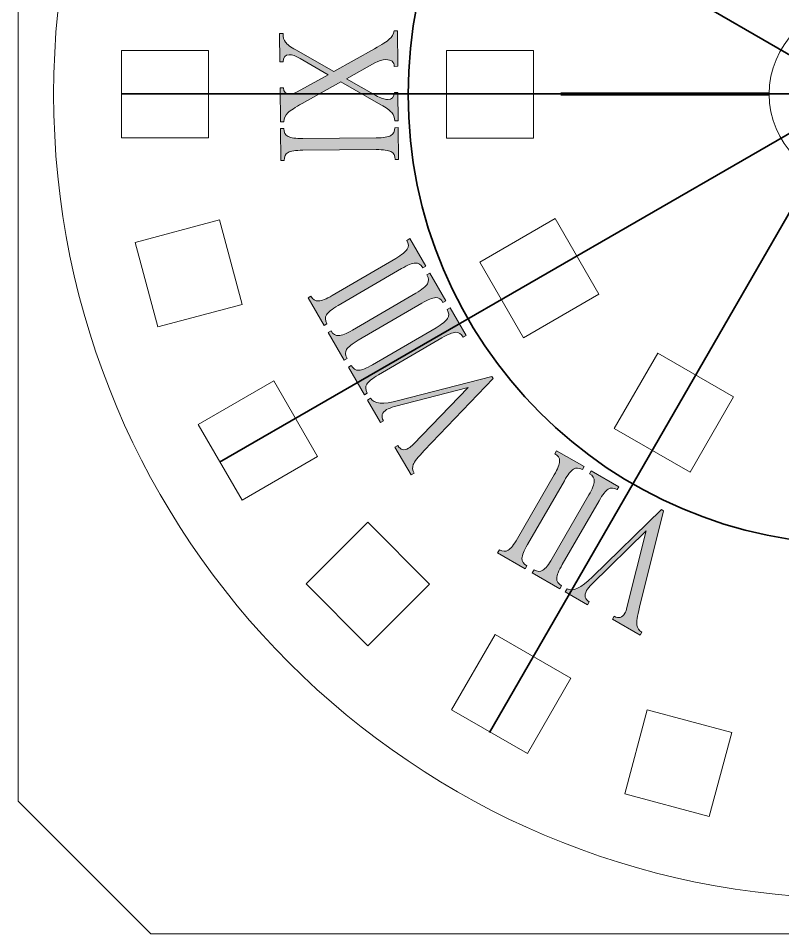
# Model space of a CAD drawing. Header units: inches. Extents: x 57.6 to 152.6, y 101 to 196.
# Drawn here: x 57.6 to 100.9, y 101 to 152.8 of the extents above; entities that cross this region are included whole.
import ezdxf

# ---------------------------------------------------------------- set-up
doc = ezdxf.new("R2010")
doc.units = ezdxf.units.IN
doc.header["$MEASUREMENT"] = 0

# ---------------------------------------------------------------- blocks, each defined once
blk = doc.blocks.new('block 3')
at = {"color": 7, "lineweight": 18, "true_color": 0xffffff}
blk.add_lwpolyline([(57.628, 188.519), (57.628, 108.519)], dxfattribs=at)
blk = doc.blocks.new('block 4')
at = {"color": 7, "lineweight": 18, "true_color": 0xffffff}
blk.add_lwpolyline([(57.628, 108.519), (65.128, 101.02)], dxfattribs=at)
blk = doc.blocks.new('block 5')
at = {"color": 7, "lineweight": 18, "true_color": 0xffffff}
blk.add_lwpolyline([(65.128, 101.02), (145.128, 101.02)], dxfattribs=at)
blk = doc.blocks.new('block 68')
at = {"color": 18, "lineweight": 18, "true_color": 0x000000}
blk.add_lwpolyline([(96.737, 107.643), (98.013, 112.406)], dxfattribs=at)
blk = doc.blocks.new('block 69')
at = {"color": 18, "lineweight": 18, "true_color": 0x000000}
blk.add_lwpolyline([(96.737, 107.643), (91.956, 108.924)], dxfattribs=at)
blk = doc.blocks.new('block 70')
at = {"color": 18, "lineweight": 18, "true_color": 0x000000}
blk.add_lwpolyline([(91.956, 108.924), (93.232, 113.687)], dxfattribs=at)
blk = doc.blocks.new('block 71')
at = {"color": 18, "lineweight": 18, "true_color": 0x000000}
blk.add_lwpolyline([(98.013, 112.406), (93.232, 113.687)], dxfattribs=at)
blk = doc.blocks.new('block 72')
at = {"color": 18, "lineweight": 18, "true_color": 0x000000}
blk.add_lwpolyline([(86.443, 111.207), (88.909, 115.478)], dxfattribs=at)
blk = doc.blocks.new('block 73')
at = {"color": 18, "lineweight": 18, "true_color": 0x000000}
blk.add_lwpolyline([(86.443, 111.207), (82.157, 113.682)], dxfattribs=at)
blk = doc.blocks.new('block 74')
at = {"color": 18, "lineweight": 18, "true_color": 0x000000}
blk.add_lwpolyline([(82.157, 113.682), (84.622, 117.952)], dxfattribs=at)
blk = doc.blocks.new('block 75')
at = {"color": 18, "lineweight": 18, "true_color": 0x000000}
blk.add_lwpolyline([(88.909, 115.478), (84.622, 117.952)], dxfattribs=at)
blk = doc.blocks.new('block 76')
at = {"color": 18, "lineweight": 18, "true_color": 0x000000}
blk.add_lwpolyline([(77.423, 117.314), (80.91, 120.801)], dxfattribs=at)
blk = doc.blocks.new('block 77')
at = {"color": 18, "lineweight": 18, "true_color": 0x000000}
blk.add_lwpolyline([(77.423, 117.314), (73.923, 120.815)], dxfattribs=at)
blk = doc.blocks.new('block 78')
at = {"color": 18, "lineweight": 18, "true_color": 0x000000}
blk.add_lwpolyline([(73.923, 120.815), (77.409, 124.301)], dxfattribs=at)
blk = doc.blocks.new('block 79')
at = {"color": 18, "lineweight": 18, "true_color": 0x000000}
blk.add_lwpolyline([(80.91, 120.801), (77.409, 124.301)], dxfattribs=at)
blk = doc.blocks.new('block 80')
at = {"color": 18, "lineweight": 18, "true_color": 0x000000}
blk.add_lwpolyline([(70.291, 125.548), (74.561, 128.014)], dxfattribs=at)
blk = doc.blocks.new('block 81')
at = {"color": 18, "lineweight": 18, "true_color": 0x000000}
blk.add_lwpolyline([(70.291, 125.548), (67.816, 129.835)], dxfattribs=at)
blk = doc.blocks.new('block 82')
at = {"color": 18, "lineweight": 18, "true_color": 0x000000}
blk.add_lwpolyline([(67.816, 129.835), (72.086, 132.301)], dxfattribs=at)
blk = doc.blocks.new('block 83')
at = {"color": 18, "lineweight": 18, "true_color": 0x000000}
blk.add_lwpolyline([(74.561, 128.014), (72.086, 132.301)], dxfattribs=at)
blk = doc.blocks.new('block 84')
at = {"color": 18, "lineweight": 18, "true_color": 0x000000}
blk.add_lwpolyline([(65.532, 135.347), (70.295, 136.624)], dxfattribs=at)
blk = doc.blocks.new('block 85')
at = {"color": 18, "lineweight": 18, "true_color": 0x000000}
blk.add_lwpolyline([(65.532, 135.347), (64.251, 140.129)], dxfattribs=at)
blk = doc.blocks.new('block 86')
at = {"color": 18, "lineweight": 18, "true_color": 0x000000}
blk.add_lwpolyline([(64.251, 140.129), (69.014, 141.405)], dxfattribs=at)
blk = doc.blocks.new('block 87')
at = {"color": 18, "lineweight": 18, "true_color": 0x000000}
blk.add_lwpolyline([(70.295, 136.624), (69.014, 141.405)], dxfattribs=at)
blk = doc.blocks.new('block 88')
at = {"color": 18, "lineweight": 18, "true_color": 0x000000}
blk.add_lwpolyline([(63.472, 146.044), (68.403, 146.044)], dxfattribs=at)
blk = doc.blocks.new('block 89')
at = {"color": 18, "lineweight": 18, "true_color": 0x000000}
blk.add_lwpolyline([(63.472, 146.044), (63.472, 150.994)], dxfattribs=at)
blk = doc.blocks.new('block 90')
at = {"color": 18, "lineweight": 18, "true_color": 0x000000}
blk.add_lwpolyline([(63.472, 150.994), (68.403, 150.994)], dxfattribs=at)
blk = doc.blocks.new('block 91')
at = {"color": 18, "lineweight": 18, "true_color": 0x000000}
blk.add_lwpolyline([(68.403, 146.044), (68.403, 150.994)], dxfattribs=at)
blk = doc.blocks.new('block 137')
at = {"color": 18, "lineweight": 18, "true_color": 0x000000}
blk.add_lwpolyline([(91.365, 129.601), (93.83, 133.871)], dxfattribs=at)
blk = doc.blocks.new('block 138')
at = {"color": 18, "lineweight": 18, "true_color": 0x000000}
blk.add_lwpolyline([(98.117, 131.396), (93.83, 133.871)], dxfattribs=at)
blk = doc.blocks.new('block 139')
at = {"color": 18, "lineweight": 18, "true_color": 0x000000}
blk.add_lwpolyline([(95.652, 127.126), (98.117, 131.396)], dxfattribs=at)
blk = doc.blocks.new('block 140')
at = {"color": 18, "lineweight": 18, "true_color": 0x000000}
blk.add_lwpolyline([(95.652, 127.126), (91.365, 129.601)], dxfattribs=at)
blk = doc.blocks.new('block 141')
at = {"color": 18, "lineweight": 18, "true_color": 0x000000}
blk.add_lwpolyline([(83.75, 139.017), (88.02, 141.482)], dxfattribs=at)
blk = doc.blocks.new('block 142')
at = {"color": 18, "lineweight": 18, "true_color": 0x000000}
blk.add_lwpolyline([(90.495, 137.195), (88.02, 141.482)], dxfattribs=at)
blk = doc.blocks.new('block 143')
at = {"color": 18, "lineweight": 18, "true_color": 0x000000}
blk.add_lwpolyline([(86.225, 134.73), (90.495, 137.195)], dxfattribs=at)
blk = doc.blocks.new('block 144')
at = {"color": 18, "lineweight": 18, "true_color": 0x000000}
blk.add_lwpolyline([(86.225, 134.73), (83.75, 139.017)], dxfattribs=at)
blk = doc.blocks.new('block 145')
at = {"color": 18, "lineweight": 18, "true_color": 0x000000}
blk.add_lwpolyline([(81.863, 150.979), (86.793, 150.979)], dxfattribs=at)
blk = doc.blocks.new('block 146')
at = {"color": 18, "lineweight": 18, "true_color": 0x000000}
blk.add_lwpolyline([(86.793, 146.029), (86.793, 150.979)], dxfattribs=at)
blk = doc.blocks.new('block 147')
at = {"color": 18, "lineweight": 18, "true_color": 0x000000}
blk.add_lwpolyline([(81.863, 146.029), (86.793, 146.029)], dxfattribs=at)
blk = doc.blocks.new('block 148')
at = {"color": 18, "lineweight": 18, "true_color": 0x000000}
blk.add_lwpolyline([(81.863, 146.029), (81.863, 150.979)], dxfattribs=at)
blk = doc.blocks.new('block 157')
at = {"color": 18, "lineweight": 18, "true_color": 0x000000}
blk.add_open_spline([(150.628, 148.519), (150.628, 173.648), (130.257, 194.02), (105.128, 194.02), (79.999, 194.02), (59.628, 173.648), (59.628, 148.519), (59.628, 123.391), (79.999, 103.019), (105.128, 103.019), (130.257, 103.019), (150.628, 123.391), (150.628, 148.519), (150.628, 148.519), (150.628, 148.519), (150.628, 148.519)], degree=3, knots=[0, 0, 0, 0, 1, 1, 1, 2, 2, 2, 3, 3, 3, 4, 4, 4, 5, 5, 5, 5], dxfattribs=at)
blk = doc.blocks.new('block 158')
at = {"color": 18, "lineweight": 18, "true_color": 0x000000}
blk.add_open_spline([(110.128, 148.519), (110.128, 151.281), (107.889, 153.519), (105.128, 153.519), (102.366, 153.519), (100.128, 151.281), (100.128, 148.519), (100.128, 145.758), (102.366, 143.52), (105.128, 143.52), (107.889, 143.52), (110.128, 145.758), (110.128, 148.519), (110.128, 148.519), (110.128, 148.519), (110.128, 148.519)], degree=3, knots=[0, 0, 0, 0, 1, 1, 1, 2, 2, 2, 3, 3, 3, 4, 4, 4, 5, 5, 5, 5], dxfattribs=at)
blk = doc.blocks.new('block 12')
for name in ['block 157', 'block 158', 'block 89', 'block 90', 'block 91', 'block 145', 'block 148', 'block 146', 'block 88', 'block 147', 'block 86', 'block 87', 'block 141', 'block 142', 'block 85', 'block 144', 'block 143', 'block 84', 'block 137', 'block 138', 'block 82', 'block 83', 'block 139', 'block 81', 'block 140', 'block 80', 'block 78', 'block 79', 'block 77', 'block 76', 'block 74', 'block 75', 'block 72', 'block 73', 'block 70', 'block 71', 'block 68', 'block 69']:
    blk.add_blockref(name, (0, 0))
blk = doc.blocks.new('block 11')
at = {"color": 18, "lineweight": 35, "true_color": 0x000000}
for points in [[(125.955, 184.594), (84.3, 112.406)], [(105.128, 148.519), (69.053, 169.347)], [(63.472, 148.535), (146.783, 148.535)], [(63.472, 148.535), (146.783, 148.535)], [(105.128, 148.519), (69.014, 127.692)]]:
    blk.add_lwpolyline(points, dxfattribs=at)
blk.add_blockref('block 12', (0, 0))
blk = doc.blocks.new('block 167')
at = {"true_color": 0xffffff}
h = blk.add_hatch(color=7, dxfattribs=at)
h.dxf.hatch_style = 2
edge = h.paths.add_edge_path()
edge.add_spline(control_points=[(84.761, 122.569), (84.761, 122.569), (84.858, 122.736), (84.858, 122.736), (85.043, 122.63), (85.21, 122.623), (85.359, 122.717), (85.508, 122.81), (85.682, 123.029), (85.881, 123.374), (85.881, 123.374), (87.962, 126.975), (87.962, 126.975), (88.161, 127.32), (88.264, 127.579), (88.269, 127.754), (88.275, 127.928), (88.185, 128.069), (88, 128.175), (88, 128.175), (88.097, 128.343), (88.097, 128.343), (88.097, 128.343), (89.655, 127.442), (89.655, 127.442), (89.655, 127.442), (89.558, 127.275), (89.558, 127.275), (89.369, 127.385), (89.202, 127.394), (89.057, 127.302), (88.912, 127.21), (88.739, 126.991), (88.538, 126.642), (88.538, 126.642), (86.457, 123.042), (86.457, 123.042), (86.252, 122.687), (86.146, 122.425), (86.139, 122.256), (86.132, 122.087), (86.224, 121.947), (86.416, 121.836), (86.416, 121.836), (86.319, 121.669), (86.319, 121.669), (86.319, 121.669), (84.761, 122.569), (84.761, 122.569)], knot_values=[0, 0, 0, 0, 1, 1, 1, 2, 2, 2, 3, 3, 3, 4, 4, 4, 5, 5, 5, 6, 6, 6, 7, 7, 7, 8, 8, 8, 9, 9, 9, 10, 10, 10, 11, 11, 11, 12, 12, 12, 13, 13, 13, 14, 14, 14, 15, 15, 15, 16, 16, 16, 16], degree=3, periodic=1)
h = blk.add_hatch(color=7, dxfattribs=at)
h.dxf.hatch_style = 2
edge = h.paths.add_edge_path()
edge.add_spline(control_points=[(86.725, 121.434), (86.725, 121.434), (86.822, 121.602), (86.822, 121.602), (87.007, 121.495), (87.174, 121.489), (87.323, 121.582), (87.472, 121.675), (87.646, 121.894), (87.845, 122.24), (87.845, 122.24), (89.926, 125.84), (89.926, 125.84), (90.125, 126.186), (90.228, 126.445), (90.233, 126.619), (90.239, 126.793), (90.149, 126.934), (89.965, 127.041), (89.965, 127.041), (90.061, 127.208), (90.061, 127.208), (90.061, 127.208), (91.619, 126.308), (91.619, 126.308), (91.619, 126.308), (91.522, 126.141), (91.522, 126.141), (91.333, 126.25), (91.166, 126.259), (91.021, 126.168), (90.876, 126.076), (90.703, 125.856), (90.502, 125.508), (90.502, 125.508), (88.421, 121.907), (88.421, 121.907), (88.216, 121.552), (88.11, 121.29), (88.103, 121.121), (88.096, 120.952), (88.188, 120.813), (88.38, 120.702), (88.38, 120.702), (88.283, 120.534), (88.283, 120.534), (88.283, 120.534), (86.725, 121.434), (86.725, 121.434)], knot_values=[0, 0, 0, 0, 1, 1, 1, 2, 2, 2, 3, 3, 3, 4, 4, 4, 5, 5, 5, 6, 6, 6, 7, 7, 7, 8, 8, 8, 9, 9, 9, 10, 10, 10, 11, 11, 11, 12, 12, 12, 13, 13, 13, 14, 14, 14, 15, 15, 15, 16, 16, 16, 16], degree=3, periodic=1)
h = blk.add_hatch(color=7, dxfattribs=at)
h.dxf.hatch_style = 2
edge = h.paths.add_edge_path()
edge.add_spline(control_points=[(88.59, 120.357), (88.59, 120.357), (88.692, 120.535), (88.692, 120.535), (89.01, 120.351), (89.488, 120.574), (90.127, 121.202), (90.127, 121.202), (94.035, 125.017), (94.035, 125.017), (94.035, 125.017), (94.158, 124.946), (94.158, 124.946), (94.158, 124.946), (92.792, 119.485), (92.792, 119.485), (92.668, 118.979), (92.618, 118.644), (92.644, 118.478), (92.669, 118.312), (92.765, 118.177), (92.931, 118.072), (92.931, 118.072), (92.835, 117.905), (92.835, 117.905), (92.835, 117.905), (91.262, 118.813), (91.262, 118.813), (91.262, 118.813), (91.359, 118.981), (91.359, 118.981), (91.611, 118.835), (91.813, 118.891), (91.962, 119.15), (92.012, 119.236), (92.052, 119.342), (92.082, 119.468), (92.082, 119.468), (93.175, 123.807), (93.175, 123.807), (93.175, 123.807), (90.091, 120.791), (90.091, 120.791), (89.96, 120.66), (89.862, 120.54), (89.798, 120.428), (89.64, 120.155), (89.69, 119.944), (89.949, 119.796), (89.949, 119.796), (89.852, 119.628), (89.852, 119.628), (89.852, 119.628), (88.59, 120.357), (88.59, 120.357)], knot_values=[0, 0, 0, 0, 1, 1, 1, 2, 2, 2, 3, 3, 3, 4, 4, 4, 5, 5, 5, 6, 6, 6, 7, 7, 7, 8, 8, 8, 9, 9, 9, 10, 10, 10, 11, 11, 11, 12, 12, 12, 13, 13, 13, 14, 14, 14, 15, 15, 15, 16, 16, 16, 17, 17, 17, 18, 18, 18, 18], degree=3, periodic=1)
at = {"lineweight": 0}
for points, knots in [([(84.761, 122.569), (84.761, 122.569), (84.858, 122.736), (84.858, 122.736), (85.043, 122.63), (85.21, 122.623), (85.359, 122.717), (85.508, 122.81), (85.682, 123.029), (85.881, 123.374), (85.881, 123.374), (87.962, 126.975), (87.962, 126.975), (88.161, 127.32), (88.264, 127.579), (88.269, 127.754), (88.275, 127.928), (88.185, 128.069), (88, 128.175), (88, 128.175), (88.097, 128.343), (88.097, 128.343), (88.097, 128.343), (89.655, 127.442), (89.655, 127.442), (89.655, 127.442), (89.558, 127.275), (89.558, 127.275), (89.369, 127.385), (89.202, 127.394), (89.057, 127.302), (88.912, 127.21), (88.739, 126.991), (88.538, 126.642), (88.538, 126.642), (86.457, 123.042), (86.457, 123.042), (86.252, 122.687), (86.146, 122.425), (86.139, 122.256), (86.132, 122.087), (86.224, 121.947), (86.416, 121.836), (86.416, 121.836), (86.319, 121.669), (86.319, 121.669), (86.319, 121.669), (84.761, 122.569), (84.761, 122.569)], [0, 0, 0, 0, 1, 1, 1, 2, 2, 2, 3, 3, 3, 4, 4, 4, 5, 5, 5, 6, 6, 6, 7, 7, 7, 8, 8, 8, 9, 9, 9, 10, 10, 10, 11, 11, 11, 12, 12, 12, 13, 13, 13, 14, 14, 14, 15, 15, 15, 16, 16, 16, 16]), ([(86.725, 121.434), (86.725, 121.434), (86.822, 121.602), (86.822, 121.602), (87.007, 121.495), (87.174, 121.489), (87.323, 121.582), (87.472, 121.675), (87.646, 121.894), (87.845, 122.24), (87.845, 122.24), (89.926, 125.84), (89.926, 125.84), (90.125, 126.186), (90.228, 126.445), (90.233, 126.619), (90.239, 126.793), (90.149, 126.934), (89.965, 127.041), (89.965, 127.041), (90.061, 127.208), (90.061, 127.208), (90.061, 127.208), (91.619, 126.308), (91.619, 126.308), (91.619, 126.308), (91.522, 126.141), (91.522, 126.141), (91.333, 126.25), (91.166, 126.259), (91.021, 126.168), (90.876, 126.076), (90.703, 125.856), (90.502, 125.508), (90.502, 125.508), (88.421, 121.907), (88.421, 121.907), (88.216, 121.552), (88.11, 121.29), (88.103, 121.121), (88.096, 120.952), (88.188, 120.813), (88.38, 120.702), (88.38, 120.702), (88.283, 120.534), (88.283, 120.534), (88.283, 120.534), (86.725, 121.434), (86.725, 121.434)], [0, 0, 0, 0, 1, 1, 1, 2, 2, 2, 3, 3, 3, 4, 4, 4, 5, 5, 5, 6, 6, 6, 7, 7, 7, 8, 8, 8, 9, 9, 9, 10, 10, 10, 11, 11, 11, 12, 12, 12, 13, 13, 13, 14, 14, 14, 15, 15, 15, 16, 16, 16, 16]), ([(88.59, 120.357), (88.59, 120.357), (88.692, 120.535), (88.692, 120.535), (89.01, 120.351), (89.488, 120.574), (90.127, 121.202), (90.127, 121.202), (94.035, 125.017), (94.035, 125.017), (94.035, 125.017), (94.158, 124.946), (94.158, 124.946), (94.158, 124.946), (92.792, 119.485), (92.792, 119.485), (92.668, 118.979), (92.618, 118.644), (92.644, 118.478), (92.669, 118.312), (92.765, 118.177), (92.931, 118.072), (92.931, 118.072), (92.835, 117.905), (92.835, 117.905), (92.835, 117.905), (91.262, 118.813), (91.262, 118.813), (91.262, 118.813), (91.359, 118.981), (91.359, 118.981), (91.611, 118.835), (91.813, 118.891), (91.962, 119.15), (92.012, 119.236), (92.052, 119.342), (92.082, 119.468), (92.082, 119.468), (93.175, 123.807), (93.175, 123.807), (93.175, 123.807), (90.091, 120.791), (90.091, 120.791), (89.96, 120.66), (89.862, 120.54), (89.798, 120.428), (89.64, 120.155), (89.69, 119.944), (89.949, 119.796), (89.949, 119.796), (89.852, 119.628), (89.852, 119.628), (89.852, 119.628), (88.59, 120.357), (88.59, 120.357)], [0, 0, 0, 0, 1, 1, 1, 2, 2, 2, 3, 3, 3, 4, 4, 4, 5, 5, 5, 6, 6, 6, 7, 7, 7, 8, 8, 8, 9, 9, 9, 10, 10, 10, 11, 11, 11, 12, 12, 12, 13, 13, 13, 14, 14, 14, 15, 15, 15, 16, 16, 16, 17, 17, 17, 18, 18, 18, 18])]:
    blk.add_open_spline(points, degree=3, knots=knots, dxfattribs=at)
blk = doc.blocks.new('block 168')
at = {"true_color": 0xffffff}
h = blk.add_hatch(color=7, dxfattribs=at)
h.dxf.hatch_style = 2
edge = h.paths.add_edge_path()
edge.add_spline(control_points=[(74.027, 136.984), (74.027, 136.984), (74.194, 137.081), (74.194, 137.081), (74.301, 136.897), (74.443, 136.809), (74.619, 136.816), (74.795, 136.823), (75.055, 136.927), (75.399, 137.128), (75.399, 137.128), (78.992, 139.222), (78.992, 139.222), (79.336, 139.423), (79.553, 139.597), (79.644, 139.746), (79.736, 139.894), (79.728, 140.061), (79.62, 140.245), (79.62, 140.245), (79.787, 140.342), (79.787, 140.342), (79.787, 140.342), (80.693, 138.788), (80.693, 138.788), (80.693, 138.788), (80.526, 138.691), (80.526, 138.691), (80.416, 138.88), (80.276, 138.97), (80.104, 138.963), (79.933, 138.955), (79.674, 138.85), (79.327, 138.647), (79.327, 138.647), (75.734, 136.553), (75.734, 136.553), (75.38, 136.347), (75.158, 136.172), (75.068, 136.029), (74.978, 135.886), (74.988, 135.719), (75.1, 135.527), (75.1, 135.527), (74.933, 135.43), (74.933, 135.43), (74.933, 135.43), (74.027, 136.984), (74.027, 136.984)], knot_values=[0, 0, 0, 0, 1, 1, 1, 2, 2, 2, 3, 3, 3, 4, 4, 4, 5, 5, 5, 6, 6, 6, 7, 7, 7, 8, 8, 8, 9, 9, 9, 10, 10, 10, 11, 11, 11, 12, 12, 12, 13, 13, 13, 14, 14, 14, 15, 15, 15, 16, 16, 16, 16], degree=3, periodic=1)
h = blk.add_hatch(color=7, dxfattribs=at)
h.dxf.hatch_style = 2
edge = h.paths.add_edge_path()
edge.add_spline(control_points=[(75.169, 135.025), (75.169, 135.025), (75.336, 135.122), (75.336, 135.122), (75.443, 134.938), (75.585, 134.85), (75.761, 134.857), (75.937, 134.864), (76.197, 134.968), (76.541, 135.168), (76.541, 135.168), (80.134, 137.263), (80.134, 137.263), (80.478, 137.463), (80.696, 137.638), (80.787, 137.787), (80.878, 137.935), (80.87, 138.101), (80.762, 138.286), (80.762, 138.286), (80.929, 138.383), (80.929, 138.383), (80.929, 138.383), (81.835, 136.829), (81.835, 136.829), (81.835, 136.829), (81.668, 136.731), (81.668, 136.731), (81.558, 136.92), (81.418, 137.011), (81.247, 137.004), (81.075, 136.996), (80.816, 136.891), (80.468, 136.688), (80.468, 136.688), (76.876, 134.594), (76.876, 134.594), (76.522, 134.388), (76.3, 134.213), (76.21, 134.07), (76.12, 133.927), (76.13, 133.759), (76.242, 133.568), (76.242, 133.568), (76.075, 133.471), (76.075, 133.471), (76.075, 133.471), (75.169, 135.025), (75.169, 135.025)], knot_values=[0, 0, 0, 0, 1, 1, 1, 2, 2, 2, 3, 3, 3, 4, 4, 4, 5, 5, 5, 6, 6, 6, 7, 7, 7, 8, 8, 8, 9, 9, 9, 10, 10, 10, 11, 11, 11, 12, 12, 12, 13, 13, 13, 14, 14, 14, 15, 15, 15, 16, 16, 16, 16], degree=3, periodic=1)
h = blk.add_hatch(color=7, dxfattribs=at)
h.dxf.hatch_style = 2
edge = h.paths.add_edge_path()
edge.add_spline(control_points=[(76.311, 133.065), (76.311, 133.065), (76.478, 133.163), (76.478, 133.163), (76.586, 132.978), (76.727, 132.89), (76.903, 132.897), (77.079, 132.904), (77.339, 133.008), (77.683, 133.209), (77.683, 133.209), (81.276, 135.303), (81.276, 135.303), (81.62, 135.504), (81.838, 135.678), (81.929, 135.827), (82.02, 135.976), (82.012, 136.142), (81.905, 136.326), (81.905, 136.326), (82.072, 136.423), (82.072, 136.423), (82.072, 136.423), (82.978, 134.869), (82.978, 134.869), (82.978, 134.869), (82.811, 134.772), (82.811, 134.772), (82.701, 134.961), (82.56, 135.052), (82.389, 135.044), (82.218, 135.036), (81.958, 134.931), (81.611, 134.729), (81.611, 134.729), (78.018, 132.634), (78.018, 132.634), (77.664, 132.428), (77.442, 132.253), (77.352, 132.11), (77.262, 131.967), (77.273, 131.8), (77.384, 131.609), (77.384, 131.609), (77.217, 131.511), (77.217, 131.511), (77.217, 131.511), (76.311, 133.065), (76.311, 133.065)], knot_values=[0, 0, 0, 0, 1, 1, 1, 2, 2, 2, 3, 3, 3, 4, 4, 4, 5, 5, 5, 6, 6, 6, 7, 7, 7, 8, 8, 8, 9, 9, 9, 10, 10, 10, 11, 11, 11, 12, 12, 12, 13, 13, 13, 14, 14, 14, 15, 15, 15, 16, 16, 16, 16], degree=3, periodic=1)
h = blk.add_hatch(color=7, dxfattribs=at)
h.dxf.hatch_style = 2
edge = h.paths.add_edge_path()
edge.add_spline(control_points=[(77.395, 131.205), (77.395, 131.205), (77.572, 131.308), (77.572, 131.308), (77.757, 130.991), (78.283, 130.947), (79.15, 131.176), (79.15, 131.176), (84.436, 132.549), (84.436, 132.549), (84.436, 132.549), (84.507, 132.427), (84.507, 132.427), (84.507, 132.427), (80.612, 128.364), (80.612, 128.364), (80.253, 127.986), (80.043, 127.719), (79.983, 127.562), (79.923, 127.405), (79.939, 127.24), (80.032, 127.067), (80.032, 127.067), (79.865, 126.97), (79.865, 126.97), (79.865, 126.97), (78.95, 128.539), (78.95, 128.539), (78.95, 128.539), (79.117, 128.636), (79.117, 128.636), (79.264, 128.384), (79.467, 128.334), (79.725, 128.484), (79.811, 128.534), (79.898, 128.606), (79.987, 128.701), (79.987, 128.701), (83.088, 131.926), (83.088, 131.926), (83.088, 131.926), (78.914, 130.837), (78.914, 130.837), (78.735, 130.789), (78.591, 130.732), (78.479, 130.667), (78.208, 130.509), (78.146, 130.301), (78.297, 130.043), (78.297, 130.043), (78.13, 129.946), (78.13, 129.946), (78.13, 129.946), (77.395, 131.205), (77.395, 131.205)], knot_values=[0, 0, 0, 0, 1, 1, 1, 2, 2, 2, 3, 3, 3, 4, 4, 4, 5, 5, 5, 6, 6, 6, 7, 7, 7, 8, 8, 8, 9, 9, 9, 10, 10, 10, 11, 11, 11, 12, 12, 12, 13, 13, 13, 14, 14, 14, 15, 15, 15, 16, 16, 16, 17, 17, 17, 18, 18, 18, 18], degree=3, periodic=1)
at = {"lineweight": 0}
for points, knots in [([(74.027, 136.984), (74.027, 136.984), (74.194, 137.081), (74.194, 137.081), (74.301, 136.897), (74.443, 136.809), (74.619, 136.816), (74.795, 136.823), (75.055, 136.927), (75.399, 137.128), (75.399, 137.128), (78.992, 139.222), (78.992, 139.222), (79.336, 139.423), (79.553, 139.597), (79.644, 139.746), (79.736, 139.894), (79.728, 140.061), (79.62, 140.245), (79.62, 140.245), (79.787, 140.342), (79.787, 140.342), (79.787, 140.342), (80.693, 138.788), (80.693, 138.788), (80.693, 138.788), (80.526, 138.691), (80.526, 138.691), (80.416, 138.88), (80.276, 138.97), (80.104, 138.963), (79.933, 138.955), (79.674, 138.85), (79.327, 138.647), (79.327, 138.647), (75.734, 136.553), (75.734, 136.553), (75.38, 136.347), (75.158, 136.172), (75.068, 136.029), (74.978, 135.886), (74.988, 135.719), (75.1, 135.527), (75.1, 135.527), (74.933, 135.43), (74.933, 135.43), (74.933, 135.43), (74.027, 136.984), (74.027, 136.984)], [0, 0, 0, 0, 1, 1, 1, 2, 2, 2, 3, 3, 3, 4, 4, 4, 5, 5, 5, 6, 6, 6, 7, 7, 7, 8, 8, 8, 9, 9, 9, 10, 10, 10, 11, 11, 11, 12, 12, 12, 13, 13, 13, 14, 14, 14, 15, 15, 15, 16, 16, 16, 16]), ([(75.169, 135.025), (75.169, 135.025), (75.336, 135.122), (75.336, 135.122), (75.443, 134.938), (75.585, 134.85), (75.761, 134.857), (75.937, 134.864), (76.197, 134.968), (76.541, 135.168), (76.541, 135.168), (80.134, 137.263), (80.134, 137.263), (80.478, 137.463), (80.696, 137.638), (80.787, 137.787), (80.878, 137.935), (80.87, 138.101), (80.762, 138.286), (80.762, 138.286), (80.929, 138.383), (80.929, 138.383), (80.929, 138.383), (81.835, 136.829), (81.835, 136.829), (81.835, 136.829), (81.668, 136.731), (81.668, 136.731), (81.558, 136.92), (81.418, 137.011), (81.247, 137.004), (81.075, 136.996), (80.816, 136.891), (80.468, 136.688), (80.468, 136.688), (76.876, 134.594), (76.876, 134.594), (76.522, 134.388), (76.3, 134.213), (76.21, 134.07), (76.12, 133.927), (76.13, 133.759), (76.242, 133.568), (76.242, 133.568), (76.075, 133.471), (76.075, 133.471), (76.075, 133.471), (75.169, 135.025), (75.169, 135.025)], [0, 0, 0, 0, 1, 1, 1, 2, 2, 2, 3, 3, 3, 4, 4, 4, 5, 5, 5, 6, 6, 6, 7, 7, 7, 8, 8, 8, 9, 9, 9, 10, 10, 10, 11, 11, 11, 12, 12, 12, 13, 13, 13, 14, 14, 14, 15, 15, 15, 16, 16, 16, 16]), ([(76.311, 133.065), (76.311, 133.065), (76.478, 133.163), (76.478, 133.163), (76.586, 132.978), (76.727, 132.89), (76.903, 132.897), (77.079, 132.904), (77.339, 133.008), (77.683, 133.209), (77.683, 133.209), (81.276, 135.303), (81.276, 135.303), (81.62, 135.504), (81.838, 135.678), (81.929, 135.827), (82.02, 135.976), (82.012, 136.142), (81.905, 136.326), (81.905, 136.326), (82.072, 136.423), (82.072, 136.423), (82.072, 136.423), (82.978, 134.869), (82.978, 134.869), (82.978, 134.869), (82.811, 134.772), (82.811, 134.772), (82.701, 134.961), (82.56, 135.052), (82.389, 135.044), (82.218, 135.036), (81.958, 134.931), (81.611, 134.729), (81.611, 134.729), (78.018, 132.634), (78.018, 132.634), (77.664, 132.428), (77.442, 132.253), (77.352, 132.11), (77.262, 131.967), (77.273, 131.8), (77.384, 131.609), (77.384, 131.609), (77.217, 131.511), (77.217, 131.511), (77.217, 131.511), (76.311, 133.065), (76.311, 133.065)], [0, 0, 0, 0, 1, 1, 1, 2, 2, 2, 3, 3, 3, 4, 4, 4, 5, 5, 5, 6, 6, 6, 7, 7, 7, 8, 8, 8, 9, 9, 9, 10, 10, 10, 11, 11, 11, 12, 12, 12, 13, 13, 13, 14, 14, 14, 15, 15, 15, 16, 16, 16, 16]), ([(77.395, 131.205), (77.395, 131.205), (77.572, 131.308), (77.572, 131.308), (77.757, 130.991), (78.283, 130.947), (79.15, 131.176), (79.15, 131.176), (84.436, 132.549), (84.436, 132.549), (84.436, 132.549), (84.507, 132.427), (84.507, 132.427), (84.507, 132.427), (80.612, 128.364), (80.612, 128.364), (80.253, 127.986), (80.043, 127.719), (79.983, 127.562), (79.923, 127.405), (79.939, 127.24), (80.032, 127.067), (80.032, 127.067), (79.865, 126.97), (79.865, 126.97), (79.865, 126.97), (78.95, 128.539), (78.95, 128.539), (78.95, 128.539), (79.117, 128.636), (79.117, 128.636), (79.264, 128.384), (79.467, 128.334), (79.725, 128.484), (79.811, 128.534), (79.898, 128.606), (79.987, 128.701), (79.987, 128.701), (83.088, 131.926), (83.088, 131.926), (83.088, 131.926), (78.914, 130.837), (78.914, 130.837), (78.735, 130.789), (78.591, 130.732), (78.479, 130.667), (78.208, 130.509), (78.146, 130.301), (78.297, 130.043), (78.297, 130.043), (78.13, 129.946), (78.13, 129.946), (78.13, 129.946), (77.395, 131.205), (77.395, 131.205)], [0, 0, 0, 0, 1, 1, 1, 2, 2, 2, 3, 3, 3, 4, 4, 4, 5, 5, 5, 6, 6, 6, 7, 7, 7, 8, 8, 8, 9, 9, 9, 10, 10, 10, 11, 11, 11, 12, 12, 12, 13, 13, 13, 14, 14, 14, 15, 15, 15, 16, 16, 16, 17, 17, 17, 18, 18, 18, 18])]:
    blk.add_open_spline(points, degree=3, knots=knots, dxfattribs=at)
blk = doc.blocks.new('block 169')
at = {"true_color": 0xffffff}
h = blk.add_hatch(color=7, dxfattribs=at)
h.dxf.hatch_style = 2
edge = h.paths.add_edge_path()
edge.add_spline(control_points=[(73.344, 151.015), (73.344, 151.015), (75.489, 149.793), (75.489, 149.793), (75.489, 149.793), (77.795, 151.087), (77.795, 151.087), (78.212, 151.32), (78.49, 151.501), (78.63, 151.629), (78.77, 151.756), (78.858, 151.911), (78.895, 152.093), (78.895, 152.093), (79.088, 152.095), (79.088, 152.095), (79.088, 152.095), (79.105, 150.091), (79.105, 150.091), (79.105, 150.091), (78.912, 150.09), (78.912, 150.09), (78.902, 150.344), (78.744, 150.471), (78.438, 150.468), (78.24, 150.467), (78.03, 150.404), (77.81, 150.28), (77.81, 150.28), (76.204, 149.387), (76.204, 149.387), (76.204, 149.387), (77.874, 148.436), (77.874, 148.436), (78.134, 148.287), (78.354, 148.214), (78.533, 148.215), (78.765, 148.217), (78.896, 148.349), (78.924, 148.61), (78.924, 148.61), (79.117, 148.612), (79.117, 148.612), (79.117, 148.612), (79.131, 147.013), (79.131, 147.013), (79.131, 147.013), (78.937, 147.012), (78.937, 147.012), (78.936, 147.193), (78.878, 147.348), (78.765, 147.475), (78.651, 147.602), (78.448, 147.748), (78.157, 147.913), (78.157, 147.913), (75.89, 149.212), (75.89, 149.212), (75.89, 149.212), (73.688, 147.986), (73.688, 147.986), (73.307, 147.776), (73.039, 147.598), (72.885, 147.453), (72.731, 147.308), (72.655, 147.144), (72.656, 146.959), (72.656, 146.959), (72.463, 146.957), (72.463, 146.957), (72.463, 146.957), (72.447, 148.876), (72.447, 148.876), (72.447, 148.876), (72.64, 148.877), (72.64, 148.877), (72.642, 148.635), (72.759, 148.515), (72.991, 148.517), (73.116, 148.518), (73.256, 148.561), (73.411, 148.648), (73.411, 148.648), (75.163, 149.612), (75.163, 149.612), (75.163, 149.612), (73.581, 150.535), (73.581, 150.535), (73.334, 150.678), (73.126, 150.748), (72.96, 150.747), (72.736, 150.745), (72.626, 150.611), (72.628, 150.344), (72.628, 150.344), (72.435, 150.342), (72.435, 150.342), (72.435, 150.342), (72.421, 151.941), (72.421, 151.941), (72.421, 151.941), (72.615, 151.943), (72.615, 151.943), (72.616, 151.738), (72.661, 151.576), (72.749, 151.458), (72.837, 151.339), (73.036, 151.191), (73.344, 151.015)], knot_values=[0, 0, 0, 0, 1, 1, 1, 2, 2, 2, 3, 3, 3, 4, 4, 4, 5, 5, 5, 6, 6, 6, 7, 7, 7, 8, 8, 8, 9, 9, 9, 10, 10, 10, 11, 11, 11, 12, 12, 12, 13, 13, 13, 14, 14, 14, 15, 15, 15, 16, 16, 16, 17, 17, 17, 18, 18, 18, 19, 19, 19, 20, 20, 20, 21, 21, 21, 22, 22, 22, 23, 23, 23, 24, 24, 24, 25, 25, 25, 26, 26, 26, 27, 27, 27, 28, 28, 28, 29, 29, 29, 30, 30, 30, 31, 31, 31, 32, 32, 32, 33, 33, 33, 34, 34, 34, 35, 35, 35, 36, 36, 36, 36], degree=3, periodic=1)
h = blk.add_hatch(color=7, dxfattribs=at)
h.dxf.hatch_style = 2
edge = h.paths.add_edge_path()
edge.add_spline(control_points=[(72.466, 146.565), (72.466, 146.565), (72.66, 146.567), (72.66, 146.567), (72.661, 146.354), (72.741, 146.206), (72.897, 146.125), (73.053, 146.044), (73.33, 146.006), (73.728, 146.009), (73.728, 146.009), (77.887, 146.044), (77.887, 146.044), (78.285, 146.047), (78.561, 146.091), (78.714, 146.174), (78.867, 146.258), (78.942, 146.406), (78.941, 146.619), (78.941, 146.619), (79.134, 146.621), (79.134, 146.621), (79.134, 146.621), (79.149, 144.822), (79.149, 144.822), (79.149, 144.822), (78.956, 144.82), (78.956, 144.82), (78.954, 145.04), (78.877, 145.188), (78.725, 145.266), (78.572, 145.344), (78.295, 145.382), (77.893, 145.379), (77.893, 145.379), (73.734, 145.344), (73.734, 145.344), (73.324, 145.34), (73.045, 145.299), (72.896, 145.219), (72.747, 145.14), (72.673, 144.99), (72.675, 144.768), (72.675, 144.768), (72.482, 144.766), (72.482, 144.766), (72.482, 144.766), (72.466, 146.565), (72.466, 146.565)], knot_values=[0, 0, 0, 0, 1, 1, 1, 2, 2, 2, 3, 3, 3, 4, 4, 4, 5, 5, 5, 6, 6, 6, 7, 7, 7, 8, 8, 8, 9, 9, 9, 10, 10, 10, 11, 11, 11, 12, 12, 12, 13, 13, 13, 14, 14, 14, 15, 15, 15, 16, 16, 16, 16], degree=3, periodic=1)
at = {"lineweight": 0}
for points, knots in [([(73.344, 151.015), (73.344, 151.015), (75.489, 149.793), (75.489, 149.793), (75.489, 149.793), (77.795, 151.087), (77.795, 151.087), (78.212, 151.32), (78.49, 151.501), (78.63, 151.629), (78.77, 151.756), (78.858, 151.911), (78.895, 152.093), (78.895, 152.093), (79.088, 152.095), (79.088, 152.095), (79.088, 152.095), (79.105, 150.091), (79.105, 150.091), (79.105, 150.091), (78.912, 150.09), (78.912, 150.09), (78.902, 150.344), (78.744, 150.471), (78.438, 150.468), (78.24, 150.467), (78.03, 150.404), (77.81, 150.28), (77.81, 150.28), (76.204, 149.387), (76.204, 149.387), (76.204, 149.387), (77.874, 148.436), (77.874, 148.436), (78.134, 148.287), (78.354, 148.214), (78.533, 148.215), (78.765, 148.217), (78.896, 148.349), (78.924, 148.61), (78.924, 148.61), (79.117, 148.612), (79.117, 148.612), (79.117, 148.612), (79.131, 147.013), (79.131, 147.013), (79.131, 147.013), (78.937, 147.012), (78.937, 147.012), (78.936, 147.193), (78.878, 147.348), (78.765, 147.475), (78.651, 147.602), (78.448, 147.748), (78.157, 147.913), (78.157, 147.913), (75.89, 149.212), (75.89, 149.212), (75.89, 149.212), (73.688, 147.986), (73.688, 147.986), (73.307, 147.776), (73.039, 147.598), (72.885, 147.453), (72.731, 147.308), (72.655, 147.144), (72.656, 146.959), (72.656, 146.959), (72.463, 146.957), (72.463, 146.957), (72.463, 146.957), (72.447, 148.876), (72.447, 148.876), (72.447, 148.876), (72.64, 148.877), (72.64, 148.877), (72.642, 148.635), (72.759, 148.515), (72.991, 148.517), (73.116, 148.518), (73.256, 148.561), (73.411, 148.648), (73.411, 148.648), (75.163, 149.612), (75.163, 149.612), (75.163, 149.612), (73.581, 150.535), (73.581, 150.535), (73.334, 150.678), (73.126, 150.748), (72.96, 150.747), (72.736, 150.745), (72.626, 150.611), (72.628, 150.344), (72.628, 150.344), (72.435, 150.342), (72.435, 150.342), (72.435, 150.342), (72.421, 151.941), (72.421, 151.941), (72.421, 151.941), (72.615, 151.943), (72.615, 151.943), (72.616, 151.738), (72.661, 151.576), (72.749, 151.458), (72.837, 151.339), (73.036, 151.191), (73.344, 151.015)], [0, 0, 0, 0, 1, 1, 1, 2, 2, 2, 3, 3, 3, 4, 4, 4, 5, 5, 5, 6, 6, 6, 7, 7, 7, 8, 8, 8, 9, 9, 9, 10, 10, 10, 11, 11, 11, 12, 12, 12, 13, 13, 13, 14, 14, 14, 15, 15, 15, 16, 16, 16, 17, 17, 17, 18, 18, 18, 19, 19, 19, 20, 20, 20, 21, 21, 21, 22, 22, 22, 23, 23, 23, 24, 24, 24, 25, 25, 25, 26, 26, 26, 27, 27, 27, 28, 28, 28, 29, 29, 29, 30, 30, 30, 31, 31, 31, 32, 32, 32, 33, 33, 33, 34, 34, 34, 35, 35, 35, 36, 36, 36, 36]), ([(72.466, 146.565), (72.466, 146.565), (72.66, 146.567), (72.66, 146.567), (72.661, 146.354), (72.741, 146.206), (72.897, 146.125), (73.053, 146.044), (73.33, 146.006), (73.728, 146.009), (73.728, 146.009), (77.887, 146.044), (77.887, 146.044), (78.285, 146.047), (78.561, 146.091), (78.714, 146.174), (78.867, 146.258), (78.942, 146.406), (78.941, 146.619), (78.941, 146.619), (79.134, 146.621), (79.134, 146.621), (79.134, 146.621), (79.149, 144.822), (79.149, 144.822), (79.149, 144.822), (78.956, 144.82), (78.956, 144.82), (78.954, 145.04), (78.877, 145.188), (78.725, 145.266), (78.572, 145.344), (78.295, 145.382), (77.893, 145.379), (77.893, 145.379), (73.734, 145.344), (73.734, 145.344), (73.324, 145.34), (73.045, 145.299), (72.896, 145.219), (72.747, 145.14), (72.673, 144.99), (72.675, 144.768), (72.675, 144.768), (72.482, 144.766), (72.482, 144.766), (72.482, 144.766), (72.466, 146.565), (72.466, 146.565)], [0, 0, 0, 0, 1, 1, 1, 2, 2, 2, 3, 3, 3, 4, 4, 4, 5, 5, 5, 6, 6, 6, 7, 7, 7, 8, 8, 8, 9, 9, 9, 10, 10, 10, 11, 11, 11, 12, 12, 12, 13, 13, 13, 14, 14, 14, 15, 15, 15, 16, 16, 16, 16])]:
    blk.add_open_spline(points, degree=3, knots=knots, dxfattribs=at)

msp = doc.modelspace()

# ---------------------------------------------------------------- linework, layer by layer
at = {"color": 7, "lineweight": 70, "true_color": 0xffffff}
msp.add_lwpolyline([(100.128, 148.519), (88.344, 148.519)], dxfattribs=at)
at = {"color": 18, "lineweight": 35, "true_color": 0x000000}
msp.add_open_spline([(130.593, 148.5), (130.593, 134.444), (119.199, 123.05), (105.143, 123.05), (91.087, 123.05), (79.693, 134.444), (79.693, 148.5), (79.693, 162.555), (91.087, 173.95), (105.143, 173.95), (119.199, 173.95), (130.593, 162.555), (130.593, 148.5)], degree=3, knots=[0, 0, 0, 0, 1, 1, 1, 2, 2, 2, 3, 3, 3, 4, 4, 4, 4], dxfattribs=at)

# ---------------------------------------------------------------- block references
for name in ['block 11', 'block 3', 'block 169', 'block 168', 'block 167', 'block 4', 'block 5']:
    msp.add_blockref(name, (0, 0))

doc.saveas('drawing.dxf')
